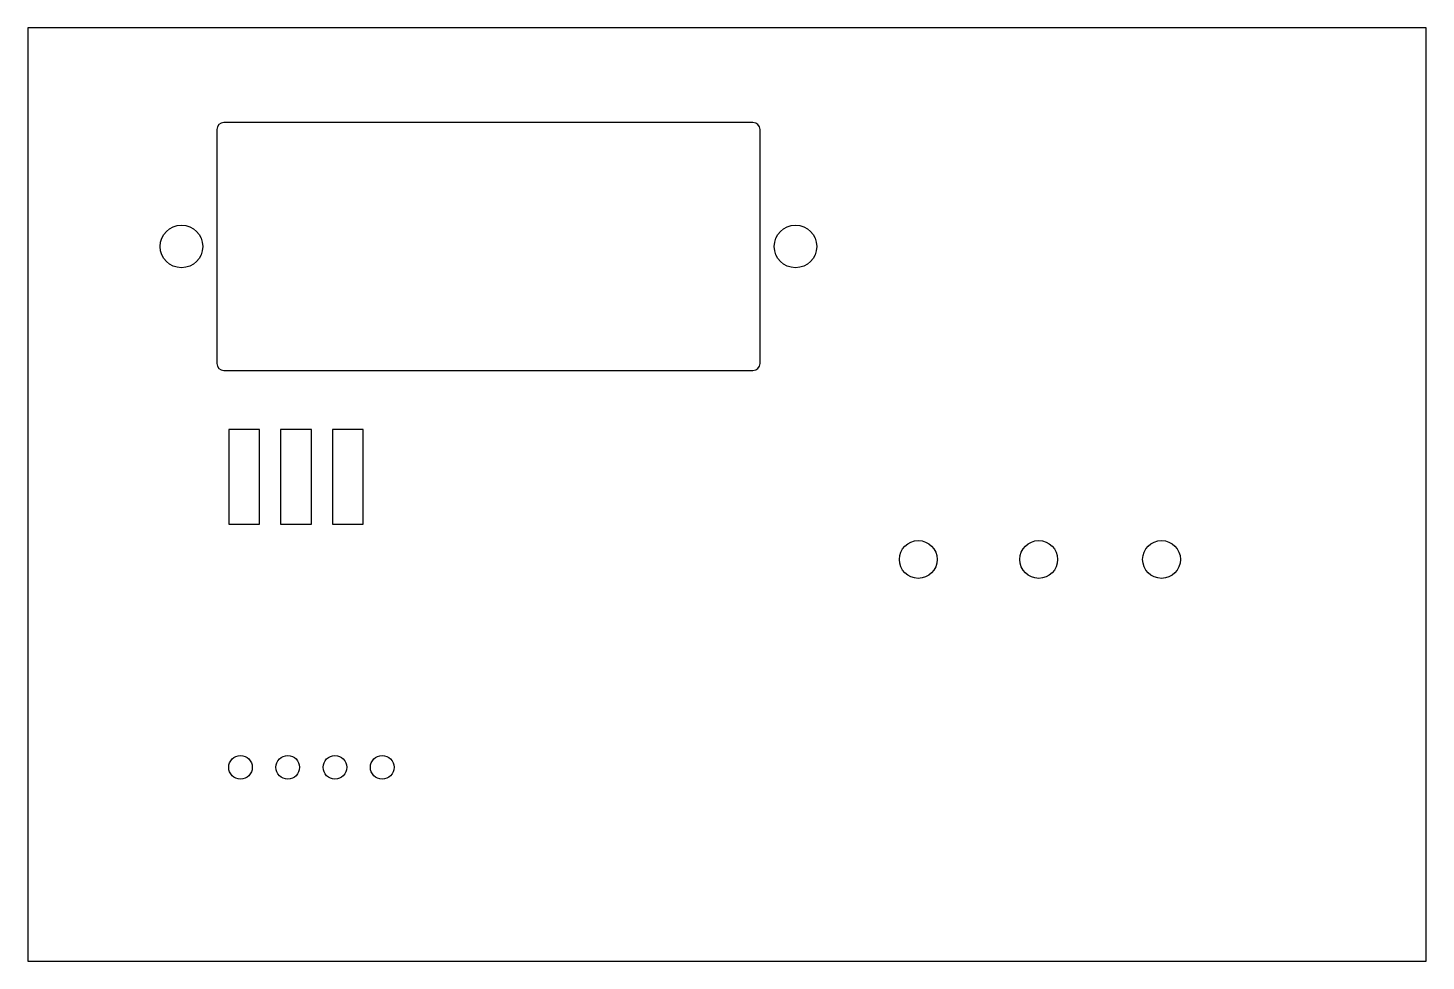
# Model space of a CAD drawing. Header units: millimetres. Extents: x 0 to 59.2, y 0 to 39.5.
import ezdxf

# ---------------------------------------------------------------- set-up
doc = ezdxf.new("R2010")
doc.units = ezdxf.units.MM

msp = doc.modelspace()

# ---------------------------------------------------------------- linework, layer by layer
at = {"color": 7, "linetype": 'Continuous', "lineweight": 25}
for p, q in [((0, 39.5), (0, 0)), ((59.2, 39.5), (0, 39.5)), ((59.2, 0), (59.2, 39.5)), ((8, 35.2), (8, 25.3)), ((30.7, 35.5), (8.3, 35.5)), ((31, 25.3), (31, 35.2)), ((8.3, 25), (30.7, 25)), ((9.8, 22.5), (8.5, 22.5)), ((8.5, 22.5), (8.5, 18.5)), ((9.8, 18.5), (9.8, 22.5)), ((12, 22.5), (10.7, 22.5)), ((10.7, 22.5), (10.7, 18.5)), ((12, 18.5), (12, 22.5)), ((14.2, 22.5), (12.9, 22.5)), ((12.9, 22.5), (12.9, 18.5)), ((14.2, 18.5), (14.2, 22.5)), ((8.5, 18.5), (9.8, 18.5)), ((10.7, 18.5), (12, 18.5)), ((12.9, 18.5), (14.2, 18.5)), ((0, 0), (59.2, 0))]:
    msp.add_line(p, q, dxfattribs=at)
for centre, radius in [((6.5, 30.25), 0.9), ((32.5, 30.25), 0.9), ((37.7, 17), 0.8), ((42.8, 17), 0.8), ((48, 17), 0.8), ((9, 8.2), 0.5), ((11, 8.2), 0.5), ((13, 8.2), 0.5), ((15, 8.2), 0.5)]:
    msp.add_circle(centre, radius, dxfattribs=at)
for centre, start, end in [((8.3, 35.2), 90, 180), ((30.7, 35.2), 0, 90), ((8.3, 25.3), 180, 270), ((30.7, 25.3), 270, 0)]:
    msp.add_arc(centre, 0.3, start, end, dxfattribs=at)

doc.saveas('drawing.dxf')
